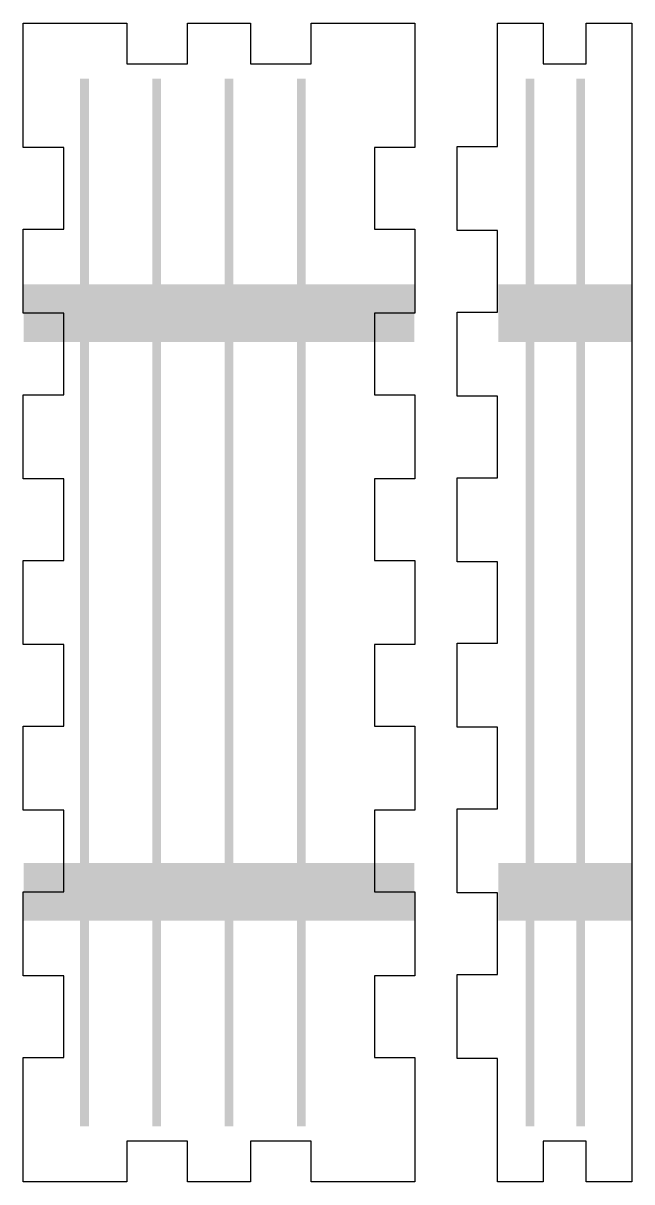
# Model space of a CAD drawing. Header units: millimetres. Extents: x 6 to 297, y 6 to 451.
# Drawn here: x 255 to 297, y 288.2 to 368.2 of the extents above; entities that cross this region are included whole.
import ezdxf

# ---------------------------------------------------------------- set-up
doc = ezdxf.new("R2010")
doc.units = ezdxf.units.MM
doc.layers.add('CUT', color=1, linetype='Continuous')
doc.layers.add('RASTER', color=7, linetype='Continuous')

msp = doc.modelspace()

# ---------------------------------------------------------------- hatches: boundary and pattern name
at = {"layer": 'RASTER'}
for points in [[(259.5, 364.4), (259.5, 292), (258.9, 292), (258.9, 364.4)], [(264.5, 364.4), (264.5, 292), (263.9, 292), (263.9, 364.4)], [(269.5, 364.4), (269.5, 292), (268.9, 292), (268.9, 364.4)], [(274.5, 364.4), (274.5, 292), (273.9, 292), (273.9, 364.4)], [(290.3, 364.4), (290.3, 292), (289.7, 292), (289.7, 364.4)], [(293.8, 364.4), (293.8, 292), (293.2, 292), (293.2, 364.4)], [(282, 350.2), (282, 346.2), (255, 346.2), (255, 350.2)], [(297, 350.2), (297, 346.2), (287.8, 346.2), (287.8, 350.2)], [(260.95, 348.2), (260.945, 348.128), (260.931, 348.058), (260.908, 347.99), (260.876, 347.925), (260.836, 347.865), (260.789, 347.811), (260.735, 347.764), (260.675, 347.724), (260.61, 347.692), (260.542, 347.669), (260.472, 347.655), (260.4, 347.65), (260.328, 347.655), (260.258, 347.669), (260.19, 347.692), (260.125, 347.724), (260.065, 347.764), (260.011, 347.811), (259.964, 347.865), (259.924, 347.925), (259.892, 347.99), (259.869, 348.058), (259.855, 348.128), (259.85, 348.2), (259.855, 348.272), (259.869, 348.342), (259.892, 348.41), (259.924, 348.475), (259.964, 348.535), (260.011, 348.589), (260.065, 348.636), (260.125, 348.676), (260.19, 348.708), (260.258, 348.731), (260.328, 348.745), (260.4, 348.75), (260.472, 348.745), (260.542, 348.731), (260.61, 348.708), (260.675, 348.676), (260.735, 348.636), (260.789, 348.589), (260.836, 348.535), (260.876, 348.475), (260.908, 348.41), (260.931, 348.342), (260.945, 348.272)], [(269.05, 348.2), (269.045, 348.128), (269.031, 348.058), (269.008, 347.99), (268.976, 347.925), (268.936, 347.865), (268.889, 347.811), (268.835, 347.764), (268.775, 347.724), (268.71, 347.692), (268.642, 347.669), (268.572, 347.655), (268.5, 347.65), (268.428, 347.655), (268.358, 347.669), (268.29, 347.692), (268.225, 347.724), (268.165, 347.764), (268.111, 347.811), (268.064, 347.865), (268.024, 347.925), (267.992, 347.99), (267.969, 348.058), (267.955, 348.128), (267.95, 348.2), (267.955, 348.272), (267.969, 348.342), (267.992, 348.41), (268.024, 348.475), (268.064, 348.535), (268.111, 348.589), (268.165, 348.636), (268.225, 348.676), (268.29, 348.708), (268.358, 348.731), (268.428, 348.745), (268.5, 348.75), (268.572, 348.745), (268.642, 348.731), (268.71, 348.708), (268.775, 348.676), (268.835, 348.636), (268.889, 348.589), (268.936, 348.535), (268.976, 348.475), (269.008, 348.41), (269.031, 348.342), (269.045, 348.272)], [(277.15, 348.2), (277.145, 348.128), (277.131, 348.058), (277.108, 347.99), (277.076, 347.925), (277.036, 347.865), (276.989, 347.811), (276.935, 347.764), (276.875, 347.724), (276.81, 347.692), (276.742, 347.669), (276.672, 347.655), (276.6, 347.65), (276.528, 347.655), (276.458, 347.669), (276.39, 347.692), (276.325, 347.724), (276.265, 347.764), (276.211, 347.811), (276.164, 347.865), (276.124, 347.925), (276.092, 347.99), (276.069, 348.058), (276.055, 348.128), (276.05, 348.2), (276.055, 348.272), (276.069, 348.342), (276.092, 348.41), (276.124, 348.475), (276.164, 348.535), (276.211, 348.589), (276.265, 348.636), (276.325, 348.676), (276.39, 348.708), (276.458, 348.731), (276.528, 348.745), (276.6, 348.75), (276.672, 348.745), (276.742, 348.731), (276.81, 348.708), (276.875, 348.676), (276.935, 348.636), (276.989, 348.589), (277.036, 348.535), (277.076, 348.475), (277.108, 348.41), (277.131, 348.342), (277.145, 348.272)], [(290.19, 348.2), (290.185, 348.128), (290.171, 348.058), (290.148, 347.99), (290.116, 347.925), (290.076, 347.865), (290.029, 347.811), (289.975, 347.764), (289.915, 347.724), (289.85, 347.692), (289.782, 347.669), (289.712, 347.655), (289.64, 347.65), (289.568, 347.655), (289.498, 347.669), (289.43, 347.692), (289.365, 347.724), (289.305, 347.764), (289.251, 347.811), (289.204, 347.865), (289.164, 347.925), (289.132, 347.99), (289.109, 348.058), (289.095, 348.128), (289.09, 348.2), (289.095, 348.272), (289.109, 348.342), (289.132, 348.41), (289.164, 348.475), (289.204, 348.535), (289.251, 348.589), (289.305, 348.636), (289.365, 348.676), (289.43, 348.708), (289.498, 348.731), (289.568, 348.745), (289.64, 348.75), (289.712, 348.745), (289.782, 348.731), (289.85, 348.708), (289.915, 348.676), (289.975, 348.636), (290.029, 348.589), (290.076, 348.535), (290.116, 348.475), (290.148, 348.41), (290.171, 348.342), (290.185, 348.272)], [(292.95, 348.2), (292.945, 348.128), (292.931, 348.058), (292.908, 347.99), (292.876, 347.925), (292.836, 347.865), (292.789, 347.811), (292.735, 347.764), (292.675, 347.724), (292.61, 347.692), (292.542, 347.669), (292.472, 347.655), (292.4, 347.65), (292.328, 347.655), (292.258, 347.669), (292.19, 347.692), (292.125, 347.724), (292.065, 347.764), (292.011, 347.811), (291.964, 347.865), (291.924, 347.925), (291.892, 347.99), (291.869, 348.058), (291.855, 348.128), (291.85, 348.2), (291.855, 348.272), (291.869, 348.342), (291.892, 348.41), (291.924, 348.475), (291.964, 348.535), (292.011, 348.589), (292.065, 348.636), (292.125, 348.676), (292.19, 348.708), (292.258, 348.731), (292.328, 348.745), (292.4, 348.75), (292.472, 348.745), (292.542, 348.731), (292.61, 348.708), (292.675, 348.676), (292.735, 348.636), (292.789, 348.589), (292.836, 348.535), (292.876, 348.475), (292.908, 348.41), (292.931, 348.342), (292.945, 348.272)], [(295.71, 348.2), (295.705, 348.128), (295.691, 348.058), (295.668, 347.99), (295.636, 347.925), (295.596, 347.865), (295.549, 347.811), (295.495, 347.764), (295.435, 347.724), (295.37, 347.692), (295.302, 347.669), (295.232, 347.655), (295.16, 347.65), (295.088, 347.655), (295.018, 347.669), (294.95, 347.692), (294.885, 347.724), (294.825, 347.764), (294.771, 347.811), (294.724, 347.865), (294.684, 347.925), (294.652, 347.99), (294.629, 348.058), (294.615, 348.128), (294.61, 348.2), (294.615, 348.272), (294.629, 348.342), (294.652, 348.41), (294.684, 348.475), (294.724, 348.535), (294.771, 348.589), (294.825, 348.636), (294.885, 348.676), (294.95, 348.708), (295.018, 348.731), (295.088, 348.745), (295.16, 348.75), (295.232, 348.745), (295.302, 348.731), (295.37, 348.708), (295.435, 348.676), (295.495, 348.636), (295.549, 348.589), (295.596, 348.535), (295.636, 348.475), (295.668, 348.41), (295.691, 348.342), (295.705, 348.272)], [(282, 310.2), (282, 306.2), (255, 306.2), (255, 310.2)], [(297, 310.2), (297, 306.2), (287.8, 306.2), (287.8, 310.2)], [(260.95, 308.2), (260.945, 308.128), (260.931, 308.058), (260.908, 307.99), (260.876, 307.925), (260.836, 307.865), (260.789, 307.811), (260.735, 307.764), (260.675, 307.724), (260.61, 307.692), (260.542, 307.669), (260.472, 307.655), (260.4, 307.65), (260.328, 307.655), (260.258, 307.669), (260.19, 307.692), (260.125, 307.724), (260.065, 307.764), (260.011, 307.811), (259.964, 307.865), (259.924, 307.925), (259.892, 307.99), (259.869, 308.058), (259.855, 308.128), (259.85, 308.2), (259.855, 308.272), (259.869, 308.342), (259.892, 308.41), (259.924, 308.475), (259.964, 308.535), (260.011, 308.589), (260.065, 308.636), (260.125, 308.676), (260.19, 308.708), (260.258, 308.731), (260.328, 308.745), (260.4, 308.75), (260.472, 308.745), (260.542, 308.731), (260.61, 308.708), (260.675, 308.676), (260.735, 308.636), (260.789, 308.589), (260.836, 308.535), (260.876, 308.475), (260.908, 308.41), (260.931, 308.342), (260.945, 308.272)], [(269.05, 308.2), (269.045, 308.128), (269.031, 308.058), (269.008, 307.99), (268.976, 307.925), (268.936, 307.865), (268.889, 307.811), (268.835, 307.764), (268.775, 307.724), (268.71, 307.692), (268.642, 307.669), (268.572, 307.655), (268.5, 307.65), (268.428, 307.655), (268.358, 307.669), (268.29, 307.692), (268.225, 307.724), (268.165, 307.764), (268.111, 307.811), (268.064, 307.865), (268.024, 307.925), (267.992, 307.99), (267.969, 308.058), (267.955, 308.128), (267.95, 308.2), (267.955, 308.272), (267.969, 308.342), (267.992, 308.41), (268.024, 308.475), (268.064, 308.535), (268.111, 308.589), (268.165, 308.636), (268.225, 308.676), (268.29, 308.708), (268.358, 308.731), (268.428, 308.745), (268.5, 308.75), (268.572, 308.745), (268.642, 308.731), (268.71, 308.708), (268.775, 308.676), (268.835, 308.636), (268.889, 308.589), (268.936, 308.535), (268.976, 308.475), (269.008, 308.41), (269.031, 308.342), (269.045, 308.272)], [(277.15, 308.2), (277.145, 308.128), (277.131, 308.058), (277.108, 307.99), (277.076, 307.925), (277.036, 307.865), (276.989, 307.811), (276.935, 307.764), (276.875, 307.724), (276.81, 307.692), (276.742, 307.669), (276.672, 307.655), (276.6, 307.65), (276.528, 307.655), (276.458, 307.669), (276.39, 307.692), (276.325, 307.724), (276.265, 307.764), (276.211, 307.811), (276.164, 307.865), (276.124, 307.925), (276.092, 307.99), (276.069, 308.058), (276.055, 308.128), (276.05, 308.2), (276.055, 308.272), (276.069, 308.342), (276.092, 308.41), (276.124, 308.475), (276.164, 308.535), (276.211, 308.589), (276.265, 308.636), (276.325, 308.676), (276.39, 308.708), (276.458, 308.731), (276.528, 308.745), (276.6, 308.75), (276.672, 308.745), (276.742, 308.731), (276.81, 308.708), (276.875, 308.676), (276.935, 308.636), (276.989, 308.589), (277.036, 308.535), (277.076, 308.475), (277.108, 308.41), (277.131, 308.342), (277.145, 308.272)], [(290.19, 308.2), (290.185, 308.128), (290.171, 308.058), (290.148, 307.99), (290.116, 307.925), (290.076, 307.865), (290.029, 307.811), (289.975, 307.764), (289.915, 307.724), (289.85, 307.692), (289.782, 307.669), (289.712, 307.655), (289.64, 307.65), (289.568, 307.655), (289.498, 307.669), (289.43, 307.692), (289.365, 307.724), (289.305, 307.764), (289.251, 307.811), (289.204, 307.865), (289.164, 307.925), (289.132, 307.99), (289.109, 308.058), (289.095, 308.128), (289.09, 308.2), (289.095, 308.272), (289.109, 308.342), (289.132, 308.41), (289.164, 308.475), (289.204, 308.535), (289.251, 308.589), (289.305, 308.636), (289.365, 308.676), (289.43, 308.708), (289.498, 308.731), (289.568, 308.745), (289.64, 308.75), (289.712, 308.745), (289.782, 308.731), (289.85, 308.708), (289.915, 308.676), (289.975, 308.636), (290.029, 308.589), (290.076, 308.535), (290.116, 308.475), (290.148, 308.41), (290.171, 308.342), (290.185, 308.272)], [(292.95, 308.2), (292.945, 308.128), (292.931, 308.058), (292.908, 307.99), (292.876, 307.925), (292.836, 307.865), (292.789, 307.811), (292.735, 307.764), (292.675, 307.724), (292.61, 307.692), (292.542, 307.669), (292.472, 307.655), (292.4, 307.65), (292.328, 307.655), (292.258, 307.669), (292.19, 307.692), (292.125, 307.724), (292.065, 307.764), (292.011, 307.811), (291.964, 307.865), (291.924, 307.925), (291.892, 307.99), (291.869, 308.058), (291.855, 308.128), (291.85, 308.2), (291.855, 308.272), (291.869, 308.342), (291.892, 308.41), (291.924, 308.475), (291.964, 308.535), (292.011, 308.589), (292.065, 308.636), (292.125, 308.676), (292.19, 308.708), (292.258, 308.731), (292.328, 308.745), (292.4, 308.75), (292.472, 308.745), (292.542, 308.731), (292.61, 308.708), (292.675, 308.676), (292.735, 308.636), (292.789, 308.589), (292.836, 308.535), (292.876, 308.475), (292.908, 308.41), (292.931, 308.342), (292.945, 308.272)], [(295.71, 308.2), (295.705, 308.128), (295.691, 308.058), (295.668, 307.99), (295.636, 307.925), (295.596, 307.865), (295.549, 307.811), (295.495, 307.764), (295.435, 307.724), (295.37, 307.692), (295.302, 307.669), (295.232, 307.655), (295.16, 307.65), (295.088, 307.655), (295.018, 307.669), (294.95, 307.692), (294.885, 307.724), (294.825, 307.764), (294.771, 307.811), (294.724, 307.865), (294.684, 307.925), (294.652, 307.99), (294.629, 308.058), (294.615, 308.128), (294.61, 308.2), (294.615, 308.272), (294.629, 308.342), (294.652, 308.41), (294.684, 308.475), (294.724, 308.535), (294.771, 308.589), (294.825, 308.636), (294.885, 308.676), (294.95, 308.708), (295.018, 308.731), (295.088, 308.745), (295.16, 308.75), (295.232, 308.745), (295.302, 308.731), (295.37, 308.708), (295.435, 308.676), (295.495, 308.636), (295.549, 308.589), (295.596, 308.535), (295.636, 308.475), (295.668, 308.41), (295.691, 308.342), (295.705, 308.272)]]:
    msp.add_hatch(color=7, dxfattribs=at).paths.add_polyline_path(points)

# ---------------------------------------------------------------- linework, layer by layer
at = {"layer": 'CUT'}
for points in [[(282.04, 368.24), (282.04, 365.4), (282.04, 359.637), (279.24, 359.637), (279.24, 353.994), (282.04, 353.994), (282.04, 348.191), (279.24, 348.191), (279.24, 342.548), (282.04, 342.548), (282.04, 336.745), (279.24, 336.745), (279.24, 331.102), (282.04, 331.102), (282.04, 325.298), (279.24, 325.298), (279.24, 319.655), (282.04, 319.655), (282.04, 313.852), (279.24, 313.852), (279.24, 308.209), (282.04, 308.209), (282.04, 302.406), (279.24, 302.406), (279.24, 296.763), (282.04, 296.763), (282.04, 291), (282.04, 288.16), (279.2, 288.16), (274.88, 288.16), (274.88, 290.96), (270.68, 290.96), (270.68, 288.16), (266.32, 288.16), (266.32, 290.96), (262.12, 290.96), (262.12, 288.16), (257.8, 288.16), (254.96, 288.16), (254.96, 291), (254.96, 296.763), (257.76, 296.763), (257.76, 302.406), (254.96, 302.406), (254.96, 308.209), (257.76, 308.209), (257.76, 313.852), (254.96, 313.852), (254.96, 319.655), (257.76, 319.655), (257.76, 325.298), (254.96, 325.298), (254.96, 331.102), (257.76, 331.102), (257.76, 336.745), (254.96, 336.745), (254.96, 342.548), (257.76, 342.548), (257.76, 348.191), (254.96, 348.191), (254.96, 353.994), (257.76, 353.994), (257.76, 359.637), (254.96, 359.637), (254.96, 365.4), (254.96, 368.24), (257.8, 368.24), (262.12, 368.24), (262.12, 365.44), (266.32, 365.44), (266.32, 368.24), (270.68, 368.24), (270.68, 365.44), (274.88, 365.44), (274.88, 368.24), (279.2, 368.24)], [(297.04, 365.4), (297.04, 291), (297.04, 288.16), (293.893, 288.16), (293.893, 290.96), (290.907, 290.96), (290.907, 288.16), (287.76, 288.16), (287.76, 291), (287.76, 296.683), (284.96, 296.683), (284.96, 302.486), (287.76, 302.486), (287.76, 308.129), (284.96, 308.129), (284.96, 313.932), (287.76, 313.932), (287.76, 319.575), (284.96, 319.575), (284.96, 325.378), (287.76, 325.378), (287.76, 331.022), (284.96, 331.022), (284.96, 336.825), (287.76, 336.825), (287.76, 342.468), (284.96, 342.468), (284.96, 348.271), (287.76, 348.271), (287.76, 353.914), (284.96, 353.914), (284.96, 359.717), (287.76, 359.717), (287.76, 365.4), (287.76, 368.24), (290.907, 368.24), (290.907, 365.44), (293.893, 365.44), (293.893, 368.24), (297.04, 368.24)]]:
    msp.add_lwpolyline(points, close=True, dxfattribs=at)

doc.saveas('drawing.dxf')
